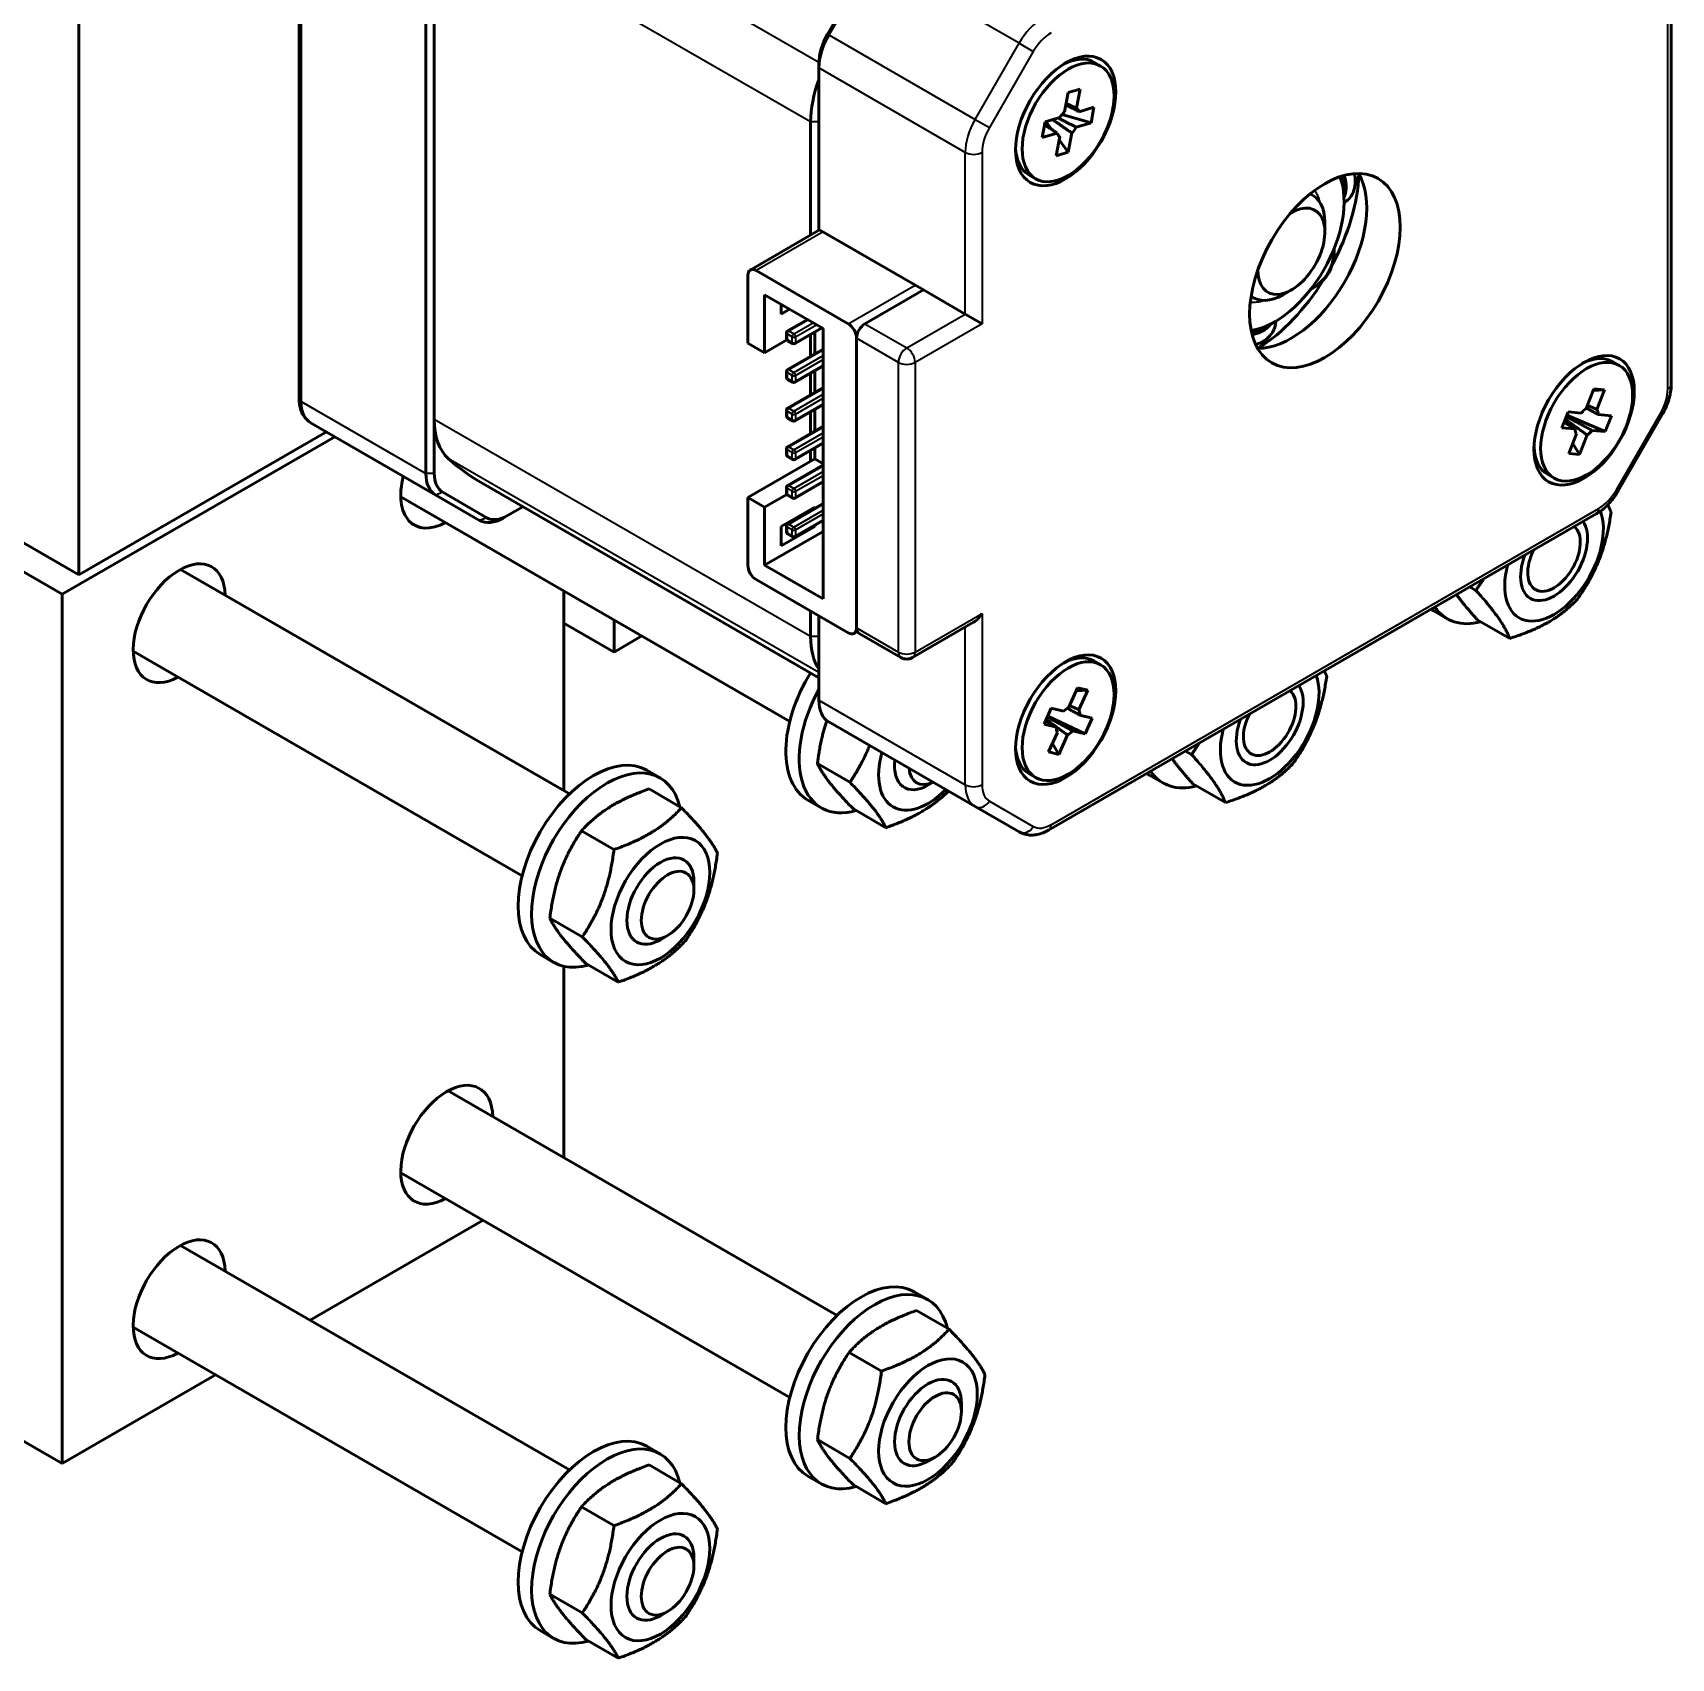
# Model space of a CAD drawing. Header units: millimetres. Extents: x -1492 to 2520, y -1551 to 1782.
# Drawn here: x 1642.5 to 1711.7, y 1293 to 1361.7 of the extents above; entities that cross this region are included whole.
import ezdxf

# ---------------------------------------------------------------- set-up
doc = ezdxf.new("R2010")
doc.units = ezdxf.units.MM
doc.header["$LTSCALE"] = 6
doc.layers.add('Visible (ISO)', color=7, linetype='Continuous', lineweight=50)
doc.layers.add('Visible Narrow (ISO)', color=7, linetype='Continuous', lineweight=35)

msp = doc.modelspace()

# ---------------------------------------------------------------- linework, layer by layer
at = {"layer": 'Visible (ISO)'}
for p, q in [((1653.716, 1346.223), (1653.716, 1372.957)), ((1711.721, 1346.835), (1711.721, 1373.57)), ((1644.399, 1371.429), (1644.399, 1338.769)), ((1659.072, 1369.793), (1659.072, 1343.059)), ((1659.425, 1345.342), (1659.425, 1367.102)), ((1677.91, 1364.842), (1676.051, 1361.623)), ((1676.103, 1361.593), (1677.961, 1364.813)), ((1687.317, 1360.441), (1687.599, 1360.277)), ((1675.689, 1360.404), (1675.689, 1360.2)), ((1675.689, 1353.364), (1675.689, 1360.2)), ((1686.068, 1358.345), (1686.219, 1359.154)), ((1686.219, 1359.154), (1686.727, 1359.306)), ((1686.727, 1359.306), (1686.577, 1358.497)), ((1686.691, 1358.346), (1687.317, 1358.533)), ((1687.317, 1358.533), (1687.194, 1357.875)), ((1675.335, 1357.916), (1675.335, 1353.125)), ((1685.132, 1357.258), (1685.255, 1357.917)), ((1685.255, 1357.917), (1685.88, 1358.104)), ((1685.528, 1357.596), (1685.286, 1357.926)), ((1687.194, 1357.875), (1685.967, 1358.232)), ((1687.194, 1357.875), (1686.569, 1357.688)), ((1685.757, 1357.445), (1685.132, 1357.258)), ((1685.721, 1356.486), (1685.872, 1357.295)), ((1686.23, 1356.638), (1685.847, 1357.16)), ((1686.381, 1357.447), (1686.23, 1356.638)), ((1686.23, 1356.638), (1685.721, 1356.486)), ((1684.567, 1355.677), (1684.849, 1355.514)), ((1696.458, 1354.874), (1696.561, 1354.815)), ((1697.079, 1353.262), (1697.079, 1353.67)), ((1675.719, 1353.347), (1672.787, 1351.654)), ((1680.108, 1350.813), (1675.689, 1353.364)), ((1675.689, 1353.329), (1675.689, 1353.364)), ((1672.683, 1351.425), (1672.683, 1348.567)), ((1676.926, 1349.384), (1673.037, 1351.629)), ((1677.633, 1349.384), (1680.108, 1350.813)), ((1681.876, 1349.792), (1680.108, 1350.813)), ((1695.664, 1350.813), (1695.311, 1350.609)), ((1673.39, 1348.159), (1673.39, 1350.609)), ((1673.39, 1350.609), (1675.865, 1349.18)), ((1674.098, 1350.2), (1674.098, 1349.792)), ((1693.958, 1350.544), (1694.061, 1350.485)), ((1674.098, 1349.792), (1674.451, 1349.996)), ((1674.366, 1349.083), (1675.2, 1349.564)), ((1681.876, 1349.792), (1682.583, 1349.384)), ((1674.329, 1348.701), (1673.39, 1348.159)), ((1674.316, 1348.751), (1674.316, 1348.996)), ((1674.578, 1348.542), (1674.366, 1348.664)), ((1674.678, 1348.542), (1675.824, 1349.204)), ((1675.335, 1348.921), (1675.335, 1348.009)), ((1675.512, 1348.111), (1675.512, 1349.023)), ((1675.865, 1349.18), (1675.865, 1337.749)), ((1677.28, 1348.771), (1677.28, 1336.524)), ((1677.28, 1336.524), (1677.28, 1348.771)), ((1673.39, 1348.159), (1672.683, 1348.567)), ((1674.366, 1347.45), (1675.865, 1348.315)), ((1674.316, 1347.118), (1674.316, 1347.363)), ((1674.678, 1346.909), (1675.865, 1347.594)), ((1675.335, 1347.288), (1675.335, 1346.376)), ((1675.512, 1346.478), (1675.512, 1347.39)), ((1709.237, 1347.785), (1709.52, 1347.622)), ((1674.578, 1346.909), (1674.366, 1347.031)), ((1674.366, 1345.817), (1675.865, 1346.682)), ((1708.127, 1345.798), (1708.448, 1346.627)), ((1708.902, 1346.587), (1708.423, 1346.562)), ((1708.448, 1346.627), (1708.902, 1346.587)), ((1708.902, 1346.587), (1708.58, 1345.758)), ((1643.692, 1337.948), (1629.55, 1346.113)), ((1674.678, 1345.276), (1675.865, 1345.961)), ((1659.425, 1343.059), (1659.425, 1345.342)), ((1674.316, 1345.485), (1674.316, 1345.73)), ((1674.578, 1345.276), (1674.366, 1345.398)), ((1675.335, 1345.655), (1675.335, 1344.743)), ((1675.512, 1344.845), (1675.512, 1345.757)), ((1707.095, 1344.985), (1707.357, 1345.659)), ((1708.933, 1344.821), (1707.304, 1345.522)), ((1707.357, 1345.659), (1707.914, 1345.609)), ((1708.637, 1345.545), (1709.194, 1345.495)), ((1709.194, 1345.495), (1708.933, 1344.821)), ((1709.484, 1342.32), (1711.343, 1345.54)), ((1655.222, 1344.605), (1643.692, 1337.948)), ((1644.399, 1338.769), (1654.864, 1344.811)), ((1659.486, 1342.143), (1654.218, 1345.185)), ((1674.366, 1344.184), (1675.865, 1345.049)), ((1707.653, 1344.935), (1707.095, 1344.985)), ((1707.388, 1343.893), (1707.71, 1344.723)), ((1708.163, 1344.682), (1707.841, 1343.853)), ((1708.933, 1344.821), (1708.375, 1344.871)), ((1674.316, 1343.852), (1674.316, 1344.097)), ((1674.678, 1343.643), (1675.865, 1344.329)), ((1675.335, 1344.022), (1675.335, 1343.566)), ((1675.512, 1343.668), (1675.512, 1344.124)), ((1707.841, 1343.853), (1707.388, 1343.893)), ((1707.841, 1343.853), (1707.554, 1344.32)), ((1672.683, 1342.035), (1675.512, 1343.668)), ((1674.578, 1343.643), (1674.366, 1343.765)), ((1674.366, 1342.551), (1675.865, 1343.416)), ((1675.865, 1343.464), (1675.512, 1343.668)), ((1675.689, 1334.418), (1661.474, 1342.625)), ((1674.316, 1342.219), (1674.316, 1342.464)), ((1674.678, 1342.01), (1675.865, 1342.696)), ((1706.487, 1343.022), (1706.77, 1342.858)), ((1638.742, 1342.035), (1644.399, 1338.769)), ((1658.012, 1342.068), (1674.455, 1332.574)), ((1659.486, 1342.143), (1661.344, 1341.07)), ((1661.646, 1341.185), (1659.788, 1342.258)), ((1672.683, 1342.035), (1672.683, 1339.178)), ((1673.39, 1341.627), (1672.683, 1342.035)), ((1673.39, 1341.627), (1674.329, 1342.169)), ((1674.578, 1342.01), (1674.366, 1342.132)), ((1674.366, 1340.918), (1675.865, 1341.783)), ((1662.521, 1341.271), (1662.344, 1341.169)), ((1663.17, 1341.646), (1662.521, 1341.271)), ((1673.39, 1339.178), (1673.39, 1341.627)), ((1675.512, 1341.627), (1674.098, 1340.811)), ((1674.678, 1340.377), (1675.865, 1341.063)), ((1674.846, 1341.195), (1674.805, 1341.219)), ((1675.512, 1341.579), (1675.512, 1341.627)), ((1685.399, 1327.978), (1708.551, 1341.346)), ((1675.865, 1340.606), (1673.39, 1339.178)), ((1674.098, 1339.994), (1675.512, 1340.811)), ((1674.098, 1340.811), (1674.098, 1339.994)), ((1674.316, 1340.586), (1674.316, 1340.831)), ((1674.578, 1340.377), (1674.366, 1340.499)), ((1675.512, 1340.811), (1675.47, 1340.834)), ((1675.512, 1340.811), (1675.512, 1340.858)), ((1707.876, 1340.146), (1707.876, 1340.274)), ((1648.698, 1339), (1665.142, 1329.506)), ((1675.865, 1337.749), (1673.39, 1339.178)), ((1673.037, 1338.565), (1676.926, 1336.32)), ((1643.692, 1301.206), (1643.692, 1337.948)), ((1664.905, 1329.643), (1664.905, 1338.088)), ((1703.206, 1338.26), (1703.463, 1338.112)), ((1706.766, 1338.222), (1706.655, 1338.158)), ((1675.335, 1337.238), (1675.335, 1336.156)), ((1675.689, 1333.465), (1675.689, 1337.034)), ((1701.688, 1337.24), (1702.253, 1336.913)), ((1664.905, 1336.728), (1667.027, 1335.503)), ((1667.027, 1335.503), (1667.027, 1336.863)), ((1677.311, 1336.373), (1677.176, 1336.295)), ((1679.151, 1335.274), (1677.383, 1336.295)), ((1682.229, 1336.763), (1679.651, 1335.274)), ((1703.52, 1336.871), (1704.891, 1336.079)), ((1646.698, 1335.536), (1663.142, 1326.042)), ((1668.204, 1336.183), (1667.027, 1335.503)), ((1687.317, 1335.129), (1687.599, 1334.966)), ((1686.252, 1333.168), (1686.625, 1333.989)), ((1687.051, 1333.886), (1686.568, 1333.864)), ((1686.625, 1333.989), (1687.051, 1333.886)), ((1687.051, 1333.886), (1686.679, 1333.065)), ((1685.208, 1332.46), (1685.511, 1333.127)), ((1686.938, 1332.042), (1685.362, 1332.799)), ((1685.511, 1333.127), (1686.035, 1333)), ((1686.716, 1332.836), (1687.241, 1332.709)), ((1695.856, 1333.205), (1695.856, 1333.334)), ((1682.29, 1328.977), (1676.103, 1332.549)), ((1685.733, 1332.333), (1685.208, 1332.46)), ((1685.397, 1331.283), (1685.77, 1332.103)), ((1686.938, 1332.042), (1686.414, 1332.168)), ((1687.241, 1332.709), (1686.938, 1332.042)), ((1685.824, 1331.18), (1685.557, 1331.635)), ((1686.196, 1332), (1685.824, 1331.18)), ((1676.998, 1329.997), (1675.626, 1330.788)), ((1685.824, 1331.18), (1685.397, 1331.283)), ((1691.185, 1331.319), (1691.442, 1331.171)), ((1694.745, 1331.281), (1694.634, 1331.217)), ((1668.407, 1330.508), (1668.973, 1330.181)), ((1680.516, 1330.002), (1680.299, 1329.876)), ((1684.567, 1330.366), (1684.849, 1330.203)), ((1689.667, 1330.3), (1690.232, 1329.973)), ((1669.877, 1328.923), (1668.505, 1329.715)), ((1691.499, 1329.93), (1692.871, 1329.139)), ((1675.221, 1329.246), (1675.787, 1328.919)), ((1678.517, 1328.079), (1677.145, 1328.87)), ((1684.149, 1327.904), (1682.29, 1328.977)), ((1667.021, 1327.153), (1665.649, 1327.945)), ((1670.4, 1325.444), (1670.4, 1325.795)), ((1665.684, 1323.465), (1664.313, 1324.256)), ((1669.289, 1323.52), (1668.985, 1323.344)), ((1663.907, 1322.714), (1664.473, 1322.387)), ((1667.203, 1321.547), (1665.832, 1322.338)), ((1664.905, 1314.129), (1664.905, 1322.219)), ((1660.012, 1316.955), (1676.455, 1307.461)), ((1658.012, 1313.491), (1674.455, 1303.997)), ((1661.491, 1311.482), (1654.177, 1307.259)), ((1648.698, 1310.423), (1665.142, 1300.929)), ((1629.55, 1309.371), (1643.692, 1301.206)), ((1679.721, 1308.462), (1680.287, 1308.136)), ((1681.19, 1306.878), (1679.819, 1307.67)), ((1646.698, 1306.959), (1663.142, 1297.465)), ((1678.335, 1305.107), (1676.963, 1305.899)), ((1650.177, 1304.95), (1643.692, 1301.206)), ((1681.714, 1303.398), (1681.713, 1303.749)), ((1668.407, 1301.93), (1668.973, 1301.604)), ((1676.998, 1301.419), (1675.626, 1302.211)), ((1669.877, 1300.346), (1668.505, 1301.138)), ((1680.603, 1301.474), (1680.299, 1301.299)), ((1675.221, 1300.668), (1675.787, 1300.342)), ((1678.517, 1299.501), (1677.145, 1300.293)), ((1667.021, 1298.575), (1665.649, 1299.367)), ((1670.4, 1296.866), (1670.4, 1297.217)), ((1665.684, 1294.887), (1664.313, 1295.679)), ((1669.289, 1294.942), (1668.985, 1294.767)), ((1663.907, 1294.136), (1664.473, 1293.81)), ((1667.203, 1292.969), (1665.832, 1293.761))]:
    msp.add_line(p, q, dxfattribs=at)
for centre, radius, start, end in [((1696.902, 1356.018), 1.65, 331.69605, 349.25208), ((1696.902, 1356.018), 1.815, 303.04102, 305.48335), ((1695.814, 1352.359), 1.65, 301.22275, 358.77725), ((1693.189, 1349.588), 1.815, 354.51665, 356.95898), ((1674.416, 1348.996), 0.1, 120, 180), ((1674.416, 1348.751), 0.1, 180, 240), ((1693.189, 1349.588), 1.65, 310.74792, 328.30395), ((1674.628, 1348.629), 0.1, 240, 300), ((1674.416, 1347.363), 0.1, 120, 180), ((1674.416, 1347.118), 0.1, 180, 240), ((1674.628, 1346.996), 0.1, 240, 300), ((1674.416, 1345.73), 0.1, 120, 180), ((1674.416, 1345.485), 0.1, 180, 240), ((1674.628, 1345.363), 0.1, 240, 300), ((1674.416, 1344.097), 0.1, 120, 180), ((1674.416, 1343.852), 0.1, 180, 240), ((1674.628, 1343.73), 0.1, 240, 300), ((1674.416, 1342.464), 0.1, 120, 180), ((1674.416, 1342.219), 0.1, 180, 240), ((1674.628, 1342.097), 0.1, 240, 300), ((1674.416, 1340.831), 0.1, 120, 180), ((1674.416, 1340.586), 0.1, 180, 240), ((1674.628, 1340.464), 0.1, 240, 300), ((1679.401, 1335.707), 0.5, 240, 300)]:
    msp.add_arc(centre, radius, start, end, dxfattribs=at)
for centre, major_axis, start_param, end_param in [((1676.926, 1361.118), (-0.875, -1.516), 4.712389, 5.497787), ((1677.103, 1361.016), (1, 1.732), 1.570796, 2.356194), ((1685.942, 1358.059), (1.375, 2.382), 0, 0.740918), ((1678.163, 1359.549), (-2, -3.464), 4.992427, 5.497787), ((1686.224, 1357.896), (0.348, 0.603), 5.821159, 6.271953), ((1686.224, 1357.896), (-0.348, -0.603), 4.250362, 4.701156), ((1686.224, 1357.896), (0.348, 0.603), 4.250362, 4.701156), ((1686.224, 1357.896), (-0.348, -0.603), 5.821159, 6.271953), ((1685.942, 1358.059), (-1.375, -2.382), 5.542267, 6.283185), ((1694.957, 1352.854), (-2.075, -3.594), 0.439168, 2.702424), ((1695.664, 1352.446), (-2.25, -3.897), 0.319687, 2.821905), ((1694.035, 1353.386), (-3.175, -5.499), 1.631087, 2.300898), ((1695.664, 1352.446), (-1, -1.732), 5.466028, 10.241936), ((1695.311, 1352.65), (1.25, 2.165), 5.497787, 6.36814), ((1673.037, 1351.221), (-0.25, 0.433), 5.497787, 7.068583), ((1694.035, 1353.386), (-3.175, -5.499), 0.840694, 1.510506), ((1695.311, 1352.65), (-1.25, -2.165), 6.19823, 7.068583), ((1676.926, 1348.976), (-0.25, 0.433), 3.926991, 5.497787), ((1677.633, 1348.976), (0.25, 0.433), 0.785398, 2.356194), ((1707.862, 1345.403), (1.375, 2.382), 0, 0.740918), ((1662.254, 1346.975), (-2, -3.464), 5.497787, 6.162592), ((1708.145, 1345.24), (-0.348, -0.603), 3.963459, 4.414253), ((1708.145, 1345.24), (0.348, 0.603), 5.534255, 5.985049), ((1708.145, 1345.24), (-0.348, -0.603), 5.534255, 5.985049), ((1708.145, 1345.24), (0.348, 0.603), 3.963459, 4.414253), ((1707.862, 1345.403), (-1.375, -2.382), 5.542267, 6.283185), ((1674.274, 1364.795), (-12.8, -22.17), 6.162592, 6.283185), ((1659.955, 1343.255), (-1.375, -2.382), 5.163069, 7.039642), ((1660.486, 1343.875), (-1, -1.732), 5.497787, 6.283185), ((1660.663, 1343.773), (-0.875, -1.516), 5.497787, 6.283185), ((1662.344, 1342.802), (-1, -1.732), 0, 0.785398), ((1662.521, 1342.7), (-0.875, -1.516), 0, 0.785398), ((1706.766, 1339.504), (-1.475, -2.555), 5.154511, 8.988184), ((1706.766, 1339.504), (-1, -1.732), 4.978254, 9.158913), ((1706.766, 1339.504), (0.785, 1.36), 1.67183, 6.182151), ((1648.642, 1336.723), (-1.375, -2.382), 2.385136, 7.039642), ((1673.037, 1338.973), (0.25, -0.433), 3.926991, 5.497787), ((1682.229, 1337.34), (-0.354, -0.612), 0.785398, 1.570796), ((1703.938, 1341.137), (-2.25, -3.897), 6.229636, 6.283185), ((1704.503, 1340.811), (-2.25, -3.897), 6.010414, 6.803831), ((1676.926, 1336.728), (0.25, -0.433), 5.497787, 7.068583), ((1677.633, 1336.728), (-0.25, -0.433), 5.497787, 6.283185), ((1678.163, 1337.789), (-2, -3.464), 5.497787, 6.003148), ((1685.942, 1332.748), (1.375, 2.382), 0, 0.740918), ((1677.471, 1333.143), (-2.25, -3.897), 4.664896, 6.283185), ((1694.745, 1332.564), (-1.475, -2.555), 5.154511, 8.982656), ((1678.037, 1332.816), (-2.25, -3.897), 4.756923, 6.821951), ((1677.103, 1334.281), (-1, -1.732), 5.497787, 6.283185), ((1694.745, 1332.564), (-1, -1.732), 4.978254, 9.158913), ((1694.745, 1332.564), (0.785, 1.36), 1.67183, 6.182151), ((1686.224, 1332.584), (-0.348, -0.603), 3.870111, 4.320905), ((1686.224, 1332.584), (0.348, 0.603), 5.440907, 5.891701), ((1686.224, 1332.584), (-0.348, -0.603), 5.440907, 5.891701), ((1686.224, 1332.584), (0.348, 0.603), 3.870111, 4.320905), ((1685.942, 1332.748), (-1.375, -2.382), 5.542267, 6.283185), ((1666.157, 1326.611), (-2.25, -3.897), 3.141593, 6.283185), ((1666.723, 1326.284), (-2.25, -3.897), 2.602827, 6.821951), ((1680.299, 1331.51), (-1.475, -2.555), 5.130513, 7.435857), ((1680.299, 1331.51), (-1, -1.732), 5.35454, 7.068351), ((1680.603, 1331.334), (-0.785, -1.36), 5.579821, 6.98655), ((1691.917, 1334.197), (-2.25, -3.897), 6.229636, 6.283185), ((1692.482, 1333.87), (-2.25, -3.897), 6.010414, 6.803831), ((1668.986, 1324.978), (1, 1.732), 5.49802, 10.209943), ((1659.955, 1314.678), (-1.375, -2.382), 2.385136, 7.039642), ((1648.642, 1308.146), (-1.375, -2.382), 2.385136, 7.039642), ((1677.471, 1304.565), (-2.25, -3.897), 3.141593, 6.283185), ((1678.037, 1304.239), (-2.25, -3.897), 2.602827, 6.821951), ((1680.299, 1302.932), (1, 1.732), 5.49802, 10.209943), ((1666.157, 1298.033), (-2.25, -3.897), 3.141593, 6.283185), ((1666.723, 1297.707), (-2.25, -3.897), 2.602827, 6.821951), ((1668.986, 1296.4), (1, 1.732), 5.49802, 10.209943)]:
    msp.add_ellipse(centre, major_axis=major_axis, ratio=0.57735, start_param=start_param, end_param=end_param, dxfattribs=at)
for centre, major_axis in [((1686.118, 1357.957), (1.5, 2.598)), ((1686.224, 1357.896), (-1.375, -2.382)), ((1697.079, 1351.629), (2.25, 3.897)), ((1708.039, 1345.301), (1.5, 2.598)), ((1708.145, 1345.24), (1.375, 2.382)), ((1686.118, 1332.646), (1.5, 2.598)), ((1686.224, 1332.584), (1.375, 2.382)), ((1668.986, 1324.978), (-1.475, -2.555)), ((1669.289, 1324.802), (-0.785, -1.36)), ((1680.299, 1302.932), (-1.475, -2.555)), ((1680.603, 1302.757), (-0.785, -1.36)), ((1668.986, 1296.4), (-1.475, -2.555)), ((1669.289, 1296.225), (-0.785, -1.36))]:
    msp.add_ellipse(centre, major_axis=major_axis, ratio=0.57735, dxfattribs=at)
for points, weights in [([(1686.691, 1358.346), (1686.391, 1358.5), (1686.122, 1358.637)], [1.01316227727, 1.01744347549, 1.01952952822]), ([(1686.134, 1358.701), (1686.346, 1358.604), (1686.577, 1358.497)], [1.01868521886, 1.01665373826, 1.01316227723]), ([(1685.757, 1357.445), (1685.478, 1357.628), (1685.231, 1357.79)], [1.01316227727, 1.01785168441, 1.01990737813]), ([(1686.381, 1357.447), (1685.939, 1357.754), (1685.572, 1358.011)], [1.01316227727, 1.02012462358, 1.02128141308]), ([(1685.801, 1358.08), (1686.156, 1357.899), (1686.569, 1357.688)], [1.02079238655, 1.01906083764, 1.01316227723]), ([(1685.848, 1357.312), (1685.86, 1357.303), (1685.872, 1357.295)], [1.01354306638, 1.01335489352, 1.01316227723]), ([(1708.181, 1345.938), (1708.373, 1345.851), (1708.58, 1345.758)], [1.01816867192, 1.01622846329, 1.01316227808]), ([(1707.653, 1344.935), (1707.407, 1345.086), (1707.187, 1345.222)], [1.01316227807, 1.01723373085, 1.01931985963]), ([(1708.163, 1344.682), (1707.648, 1345.049), (1707.236, 1345.347)], [1.01316227808, 1.02147454519, 1.02151174434]), ([(1707.282, 1345.465), (1707.766, 1345.202), (1708.375, 1344.871)], [1.02148759783, 1.02196247851, 1.01316227807]), ([(1708.637, 1345.545), (1708.374, 1345.688), (1708.135, 1345.818)], [1.01316227807, 1.01694767078, 1.01901691655]), ([(1709.036, 1341.727), (1709.117, 1341.568), (1709.178, 1341.411)], [1.04553360144, 1.02774152183, 1]), ([(1709.178, 1341.411), (1708.876, 1339.332), (1707.749, 1337.729)], [1, 1.15470053838, 1]), ([(1703.463, 1338.112), (1703.634, 1338.355), (1703.779, 1338.59)], [1, 1.02074429477, 1.03592525059]), ([(1702.642, 1337.934), (1702.964, 1337.49), (1703.52, 1336.871)], [1.07679669857, 1.07080665886, 1]), ([(1704.891, 1336.079), (1704.59, 1336.857), (1703.463, 1338.112)], [1, 1.15470053838, 1]), ([(1707.749, 1337.729), (1706.733, 1336.666), (1704.891, 1336.079)], [1, 1.15470053838, 1]), ([(1697.157, 1334.471), (1696.855, 1332.392), (1695.728, 1330.788)], [1, 1.15470053838, 1]), ([(1697.054, 1334.708), (1697.111, 1334.589), (1697.157, 1334.471)], [1.03592525059, 1.02074429477, 1]), ([(1685.345, 1332.762), (1685.82, 1332.499), (1686.414, 1332.168)], [1.02150369832, 1.02177384625, 1.01316227986]), ([(1686.716, 1332.836), (1686.438, 1332.991), (1686.187, 1333.13)], [1.01316227984, 1.01717677051, 1.01926110079]), ([(1686.286, 1333.242), (1686.475, 1333.157), (1686.679, 1333.065)], [1.01808640589, 1.01616385447, 1.01316227986]), ([(1676.02, 1332.606), (1675.752, 1331.811), (1675.626, 1330.788)], [1.07673139137, 1.07043142783, 1]), ([(1685.733, 1332.333), (1685.492, 1332.478), (1685.275, 1332.608)], [1.01316227984, 1.01714110055, 1.0192239086]), ([(1686.196, 1332), (1685.696, 1332.359), (1685.295, 1332.651)], [1.01316227985, 1.02128630007, 1.02150581879]), ([(1676.998, 1329.997), (1677.526, 1330.782), (1677.827, 1331.554)], [1, 1.07010593482, 1.07667179216]), ([(1691.442, 1331.171), (1691.613, 1331.414), (1691.758, 1331.65)], [1, 1.02074429477, 1.03592525059]), ([(1675.626, 1330.788), (1675.973, 1330.068), (1677.145, 1328.87)], [1, 1.15470053838, 1]), ([(1690.621, 1330.994), (1690.943, 1330.55), (1691.499, 1329.93)], [1.07679669857, 1.07080665886, 1]), ([(1692.871, 1329.139), (1692.569, 1329.917), (1691.442, 1331.171)], [1, 1.15470053838, 1]), ([(1695.728, 1330.788), (1694.712, 1329.725), (1692.871, 1329.139)], [1, 1.15470053838, 1]), ([(1678.517, 1328.079), (1678.17, 1328.799), (1676.998, 1329.997)], [1, 1.15470053838, 1]), ([(1668.505, 1329.715), (1666.665, 1329.068), (1665.649, 1327.945)], [1, 1.15470053838, 1]), ([(1681.163, 1329.628), (1680.212, 1328.675), (1678.517, 1328.079)], [1.02533258276, 1.14078198088, 1]), ([(1667.021, 1327.153), (1668.861, 1327.8), (1669.877, 1328.923)], [1, 1.15470053838, 1]), ([(1669.877, 1328.923), (1671.049, 1327.726), (1671.396, 1327.005)], [1, 1.15470053838, 1]), ([(1665.649, 1327.945), (1664.568, 1326.339), (1664.313, 1324.256)], [1, 1.15470053838, 1]), ([(1665.684, 1323.465), (1666.765, 1325.071), (1667.021, 1327.153)], [1, 1.15470053838, 1]), ([(1671.396, 1327.005), (1671.14, 1324.923), (1670.059, 1323.317)], [1, 1.15470053838, 1]), ([(1664.313, 1324.256), (1664.66, 1323.536), (1665.832, 1322.338)], [1, 1.15470053838, 1]), ([(1667.203, 1321.547), (1666.856, 1322.267), (1665.684, 1323.465)], [1, 1.15470053838, 1]), ([(1670.059, 1323.317), (1669.044, 1322.194), (1667.203, 1321.547)], [1, 1.15470053838, 1]), ([(1679.819, 1307.67), (1677.978, 1307.023), (1676.963, 1305.899)], [1, 1.15470053838, 1]), ([(1678.335, 1305.107), (1680.175, 1305.755), (1681.19, 1306.878)], [1, 1.15470053838, 1]), ([(1681.19, 1306.878), (1682.362, 1305.681), (1682.709, 1304.96)], [1, 1.15470053838, 1]), ([(1676.963, 1305.899), (1675.882, 1304.293), (1675.626, 1302.211)], [1, 1.15470053838, 1]), ([(1676.998, 1301.419), (1678.079, 1303.025), (1678.335, 1305.107)], [1, 1.15470053838, 1]), ([(1682.709, 1304.96), (1682.454, 1302.878), (1681.373, 1301.272)], [1, 1.15470053838, 1]), ([(1675.626, 1302.211), (1675.973, 1301.49), (1677.145, 1300.293)], [1, 1.15470053838, 1]), ([(1668.505, 1301.138), (1666.665, 1300.491), (1665.649, 1299.367)], [1, 1.15470053838, 1]), ([(1678.517, 1299.501), (1678.17, 1300.222), (1676.998, 1301.419)], [1, 1.15470053838, 1]), ([(1681.373, 1301.272), (1680.357, 1300.148), (1678.517, 1299.501)], [1, 1.15470053838, 1]), ([(1667.021, 1298.575), (1668.861, 1299.223), (1669.877, 1300.346)], [1, 1.15470053838, 1]), ([(1669.877, 1300.346), (1671.049, 1299.149), (1671.396, 1298.428)], [1, 1.15470053838, 1]), ([(1665.649, 1299.367), (1664.568, 1297.761), (1664.313, 1295.679)], [1, 1.15470053838, 1]), ([(1665.684, 1294.887), (1666.765, 1296.493), (1667.021, 1298.575)], [1, 1.15470053838, 1]), ([(1671.396, 1298.428), (1671.14, 1296.346), (1670.059, 1294.74)], [1, 1.15470053838, 1]), ([(1664.313, 1295.679), (1664.66, 1294.958), (1665.832, 1293.761)], [1, 1.15470053838, 1]), ([(1667.203, 1292.969), (1666.856, 1293.69), (1665.684, 1294.887)], [1, 1.15470053838, 1]), ([(1670.059, 1294.74), (1669.044, 1293.616), (1667.203, 1292.969)], [1, 1.15470053838, 1])]:
    msp.add_rational_spline(points, weights, degree=2, dxfattribs=at)
for points, knots in [([(1697.797, 1355.623), (1697.801, 1355.612), (1697.804, 1355.601), (1697.841, 1355.468), (1697.858, 1355.348), (1697.858, 1355.241)], [1.1795854, 1.1795854, 1.1795854, 1.1795854, 1.18320871, 1.18320871, 1.22235396, 1.22235396, 1.22235396, 1.22235396]), ([(1697.887, 1354.743), (1697.898, 1354.769), (1697.909, 1354.795), (1697.957, 1354.933), (1697.976, 1355.056), (1697.976, 1355.291), (1697.957, 1355.423), (1697.91, 1355.588), (1697.9, 1355.619), (1697.888, 1355.65)], [-0.3235898, -0.3235898, -0.3235898, -0.3235898, -0.3129161, -0.3129161, -0.2697332, -0.2697332, -0.2265502, -0.2265502, -0.216434, -0.216434, -0.216434, -0.216434]), ([(1697.955, 1354.541), (1698.024, 1354.591), (1698.088, 1354.65), (1698.207, 1354.798), (1698.267, 1354.905), (1698.346, 1355.142), (1698.365, 1355.273), (1698.365, 1355.5), (1698.352, 1355.614), (1698.326, 1355.729)], [-0.3967311, -0.3967311, -0.3967311, -0.3967311, -0.363608, -0.363608, -0.3176837, -0.3176837, -0.2717594, -0.2717594, -0.234043, -0.234043, -0.234043, -0.234043]), ([(1696.473, 1350.829), (1696.499, 1350.842), (1696.524, 1350.856), (1696.678, 1350.946), (1696.811, 1351.047), (1697.044, 1351.281), (1697.144, 1351.415), (1697.297, 1351.68), (1697.363, 1351.834), (1697.449, 1352.152), (1697.47, 1352.317), (1697.471, 1352.496), (1697.471, 1352.525), (1697.469, 1352.554)], [-0.3720661, -0.3720661, -0.3720661, -0.3720661, -0.363608, -0.363608, -0.3176837, -0.3176837, -0.2717594, -0.2717594, -0.2258351, -0.2258351, -0.1799107, -0.1799107, -0.1714526, -0.1714526, -0.1714526, -0.1714526]), ([(1694.001, 1348.917), (1694.034, 1348.923), (1694.066, 1348.93), (1694.232, 1348.971), (1694.356, 1349.021), (1694.56, 1349.139), (1694.656, 1349.216), (1694.752, 1349.327), (1694.77, 1349.349), (1694.786, 1349.373)], [-0.3230323, -0.3230323, -0.3230323, -0.3230323, -0.3129161, -0.3129161, -0.2697332, -0.2697332, -0.2265502, -0.2265502, -0.2158766, -0.2158766, -0.2158766, -0.2158766]), ([(1694.151, 1348.499), (1694.265, 1348.534), (1694.369, 1348.58), (1694.566, 1348.693), (1694.67, 1348.775), (1694.836, 1348.962), (1694.899, 1349.068), (1694.967, 1349.245), (1694.986, 1349.33), (1694.995, 1349.415)], [-0.3094757, -0.3094757, -0.3094757, -0.3094757, -0.2717594, -0.2717594, -0.2258351, -0.2258351, -0.1799107, -0.1799107, -0.1467876, -0.1467876, -0.1467876, -0.1467876]), ([(1694.34, 1349.148), (1694.248, 1349.095), (1694.135, 1349.049), (1694.002, 1349.015), (1693.99, 1349.012), (1693.979, 1349.01)], [0.24447079, 0.24447079, 0.24447079, 0.24447079, 0.28361604, 0.28361604, 0.28723935, 0.28723935, 0.28723935, 0.28723935]), ([(1711.343, 1345.54), (1711.39, 1345.621), (1711.433, 1345.704), (1711.511, 1345.873), (1711.546, 1345.959), (1711.607, 1346.133), (1711.633, 1346.221), (1711.676, 1346.397), (1711.692, 1346.485), (1711.715, 1346.661), (1711.721, 1346.748), (1711.721, 1346.835)], [3.9269909, 3.9269909, 3.9269909, 3.9269909, 4.0840705, 4.0840705, 4.2411501, 4.2411501, 4.3982297, 4.3982297, 4.5553094, 4.5553094, 4.712389, 4.712389, 4.712389, 4.712389]), ([(1654.218, 1345.185), (1654.15, 1345.224), (1654.087, 1345.273), (1653.977, 1345.384), (1653.929, 1345.447), (1653.848, 1345.583), (1653.816, 1345.656), (1653.765, 1345.808), (1653.746, 1345.888), (1653.722, 1346.052), (1653.716, 1346.136), (1653.716, 1346.223)], [3.9269908, 3.9269908, 3.9269908, 3.9269908, 4.0840705, 4.0840705, 4.2411501, 4.2411501, 4.3982297, 4.3982297, 4.5553094, 4.5553094, 4.712389, 4.712389, 4.712389, 4.712389]), ([(1708.551, 1341.346), (1708.627, 1341.389), (1708.7, 1341.438), (1708.84, 1341.545), (1708.909, 1341.603), (1709.04, 1341.728), (1709.102, 1341.795), (1709.222, 1341.935), (1709.28, 1342.008), (1709.387, 1342.16), (1709.438, 1342.239), (1709.484, 1342.32)], [3.1415927, 3.1415927, 3.1415927, 3.1415927, 3.2986723, 3.2986723, 3.4557519, 3.4557519, 3.6128315, 3.6128315, 3.7699112, 3.7699112, 3.9269908, 3.9269908, 3.9269908, 3.9269908]), ([(1684.149, 1327.904), (1684.227, 1327.859), (1684.312, 1327.824), (1684.485, 1327.779), (1684.574, 1327.768), (1684.749, 1327.766), (1684.836, 1327.775), (1685.004, 1327.809), (1685.086, 1327.834), (1685.246, 1327.897), (1685.323, 1327.935), (1685.399, 1327.978)], [2.3561945, 2.3561945, 2.3561945, 2.3561945, 2.5132742, 2.5132742, 2.6703538, 2.6703538, 2.8274334, 2.8274334, 2.984513, 2.984513, 3.1415927, 3.1415927, 3.1415927, 3.1415927])]:
    msp.add_open_spline(points, degree=3, knots=knots, dxfattribs=at)
for points in [[(1697.858, 1355.241), (1697.858, 1355.195), (1697.855, 1355.148), (1697.848, 1355.102)], [(1694.456, 1349.226), (1694.419, 1349.197), (1694.38, 1349.171), (1694.34, 1349.148)]]:
    msp.add_open_spline(points, degree=3, dxfattribs=at)
at = {"layer": 'Visible Narrow (ISO)'}
for p, q in [((1711.574, 1346.631), (1711.574, 1373.366)), ((1653.804, 1372.835), (1653.804, 1346.1)), ((1675.689, 1360.422), (1660.027, 1369.464)), ((1675.335, 1357.916), (1659.425, 1367.102)), ((1684.149, 1361.24), (1677.961, 1364.813)), ((1676.051, 1361.623), (1676.103, 1361.593)), ((1676.103, 1361.593), (1682.29, 1358.021)), ((1682.29, 1358.021), (1684.149, 1361.24)), ((1684.149, 1361.24), (1684.752, 1360.892)), ((1684.752, 1360.892), (1682.894, 1357.673)), ((1681.876, 1356.627), (1675.689, 1360.2)), ((1675.689, 1357.916), (1675.335, 1357.916)), ((1682.29, 1358.021), (1682.894, 1357.673)), ((1681.876, 1349.792), (1681.876, 1356.627)), ((1682.583, 1356.627), (1682.583, 1349.384)), ((1675.865, 1353.262), (1673.037, 1351.629)), ((1676.926, 1349.384), (1679.754, 1351.017)), ((1674.416, 1349.078), (1675.229, 1349.547)), ((1674.628, 1348.955), (1675.441, 1349.425)), ((1677.633, 1349.384), (1679.401, 1348.363)), ((1679.401, 1348.363), (1681.876, 1349.792)), ((1682.583, 1349.384), (1679.754, 1347.751)), ((1674.557, 1348.833), (1674.345, 1348.955)), ((1674.345, 1348.955), (1674.345, 1348.71)), ((1674.345, 1348.71), (1674.557, 1348.588)), ((1674.416, 1349.078), (1674.628, 1348.955)), ((1674.557, 1348.588), (1674.557, 1348.833)), ((1674.699, 1348.833), (1675.583, 1349.343)), ((1674.699, 1348.588), (1675.795, 1349.22)), ((1674.699, 1348.833), (1674.699, 1348.588)), ((1679.047, 1347.751), (1677.28, 1348.771)), ((1674.416, 1347.445), (1675.865, 1348.282)), ((1674.628, 1347.322), (1675.865, 1348.037)), ((1674.557, 1347.2), (1674.345, 1347.322)), ((1674.345, 1347.322), (1674.345, 1347.077)), ((1674.416, 1347.445), (1674.628, 1347.322)), ((1674.699, 1347.2), (1675.865, 1347.873)), ((1674.699, 1346.955), (1675.865, 1347.628)), ((1679.047, 1335.503), (1679.047, 1347.751)), ((1679.754, 1347.751), (1679.754, 1335.503)), ((1674.345, 1347.077), (1674.557, 1346.955)), ((1674.416, 1345.812), (1675.865, 1346.649)), ((1674.557, 1346.955), (1674.557, 1347.2)), ((1674.699, 1347.2), (1674.699, 1346.955)), ((1653.804, 1346.1), (1659.072, 1343.059)), ((1674.628, 1345.689), (1675.865, 1346.404)), ((1674.699, 1345.567), (1675.865, 1346.24)), ((1674.699, 1345.322), (1675.865, 1345.995)), ((1675.335, 1336.156), (1659.425, 1345.342)), ((1674.557, 1345.567), (1674.345, 1345.689)), ((1674.345, 1345.689), (1674.345, 1345.444)), ((1674.345, 1345.444), (1674.557, 1345.322)), ((1674.416, 1345.812), (1674.628, 1345.689)), ((1674.557, 1345.322), (1674.557, 1345.567)), ((1674.699, 1345.567), (1674.699, 1345.322)), ((1709.405, 1342.366), (1711.264, 1345.586)), ((1711.264, 1345.586), (1711.343, 1345.54)), ((1674.416, 1344.179), (1675.865, 1345.016)), ((1674.628, 1344.056), (1675.865, 1344.771)), ((1674.699, 1343.934), (1675.865, 1344.607)), ((1674.557, 1343.934), (1674.345, 1344.056)), ((1674.345, 1344.056), (1674.345, 1343.811)), ((1674.345, 1343.811), (1674.557, 1343.689)), ((1674.416, 1344.179), (1674.628, 1344.056)), ((1674.557, 1343.689), (1674.557, 1343.934)), ((1674.699, 1343.689), (1675.865, 1344.362)), ((1674.699, 1343.934), (1674.699, 1343.689)), ((1675.689, 1334.633), (1660.027, 1343.675)), ((1674.416, 1342.546), (1675.865, 1343.383)), ((1674.628, 1342.423), (1675.865, 1343.138)), ((1659.425, 1343.059), (1659.072, 1343.059)), ((1674.557, 1342.301), (1674.345, 1342.423)), ((1674.345, 1342.423), (1674.345, 1342.178)), ((1674.416, 1342.546), (1674.628, 1342.423)), ((1674.699, 1342.301), (1675.865, 1342.974)), ((1674.699, 1342.056), (1675.865, 1342.729)), ((1659.788, 1342.258), (1659.486, 1342.143)), ((1674.345, 1342.178), (1674.557, 1342.056)), ((1674.416, 1340.913), (1675.865, 1341.75)), ((1674.557, 1342.056), (1674.557, 1342.301)), ((1674.699, 1342.301), (1674.699, 1342.056)), ((1709.405, 1342.366), (1709.484, 1342.32)), ((1661.646, 1341.185), (1661.344, 1341.07)), ((1674.628, 1340.79), (1675.865, 1341.505)), ((1674.699, 1340.668), (1675.865, 1341.341)), ((1674.699, 1340.423), (1675.865, 1341.096)), ((1685.502, 1328.207), (1708.655, 1341.575)), ((1674.557, 1340.668), (1674.345, 1340.79)), ((1674.345, 1340.79), (1674.345, 1340.545)), ((1674.345, 1340.545), (1674.557, 1340.423)), ((1674.416, 1340.913), (1674.628, 1340.79)), ((1674.557, 1340.423), (1674.557, 1340.668)), ((1674.699, 1340.668), (1674.699, 1340.423)), ((1679.754, 1335.503), (1682.583, 1337.136)), ((1682.583, 1337.136), (1682.583, 1329.893)), ((1677.28, 1336.524), (1679.047, 1335.503)), ((1681.876, 1329.893), (1681.876, 1336.559)), ((1675.689, 1336.156), (1675.335, 1336.156)), ((1675.689, 1333.465), (1681.876, 1329.893)), ((1682.894, 1329.206), (1684.752, 1328.133))]:
    msp.add_line(p, q, dxfattribs=at)
for centre, major_axis, ratio, start_param, end_param in [((1685.149, 1360.663), (1, 1.732), 0.57735, 0.785398, 1.570796), ((1685.502, 1360.459), (-0.75, -1.299), 0.57735, 3.926991, 4.712389), ((1683.29, 1357.444), (1, 1.732), 0.57735, 1.570796, 2.356194), ((1683.644, 1357.24), (-0.75, -1.299), 0.57735, 4.712389, 5.497787), ((1682.229, 1356.832), (-0.5, 0), 0.57735, 0.785398, 2.356194), ((1694.957, 1352.854), (1.4, 2.425), 0.57735, 5.727171, 6.045677), ((1694.957, 1352.854), (-1.4, -2.425), 0.57735, 0.237508, 0.556014), ((1674.416, 1348.996), (-0.1, 0), 0.57735, 0, 0.785398), ((1674.416, 1348.751), (-0.1, 0), 0.57735, 0, 0.785398), ((1674.416, 1348.996), (-0.05, -0.0866), 0.57735, 3.926991, 5.497787), ((1674.416, 1348.751), (-0.05, -0.0866), 0.57735, 5.497787, 6.283185), ((1674.416, 1348.996), (-0.05, 0.0866), 0.57735, 5.497787, 6.283185), ((1674.628, 1348.873), (0.05, 0.0866), 0.57735, 0.785398, 2.356194), ((1674.628, 1348.873), (0.1, 0), 0.57735, 3.926991, 5.497787), ((1674.628, 1348.873), (0.05, -0.0866), 0.57735, 0.785398, 2.356194), ((1674.628, 1348.629), (-0.05, -0.0866), 0.57735, 5.497787, 6.283185), ((1674.628, 1348.629), (0.1, 0), 0.57735, 3.926991, 5.497787), ((1674.628, 1348.629), (0.05, -0.0866), 0.57735, 0, 0.785398), ((1679.401, 1347.955), (0.25, 0.433), 0.57735, 0.785398, 2.356194), ((1679.401, 1347.955), (-0.25, 0.433), 0.57735, 3.926991, 5.497787), ((1674.416, 1347.363), (-0.1, 0), 0.57735, 0, 0.785398), ((1674.416, 1347.363), (-0.05, -0.0866), 0.57735, 3.926991, 5.497787), ((1674.416, 1347.363), (-0.05, 0.0866), 0.57735, 5.497787, 6.283185), ((1674.628, 1347.24), (0.05, 0.0866), 0.57735, 0.785398, 2.356194), ((1674.628, 1347.24), (0.05, -0.0866), 0.57735, 0.785398, 2.356194), ((1679.401, 1347.955), (0.5, 0), 0.57735, 3.926991, 5.497787), ((1674.416, 1347.118), (-0.1, 0), 0.57735, 0, 0.785398), ((1674.416, 1347.118), (-0.05, -0.0866), 0.57735, 5.497787, 6.283185), ((1674.628, 1347.24), (0.1, 0), 0.57735, 3.926991, 5.497787), ((1674.628, 1346.996), (-0.05, -0.0866), 0.57735, 5.497787, 6.283185), ((1674.628, 1346.996), (0.1, 0), 0.57735, 3.926991, 5.497787), ((1674.628, 1346.996), (0.05, -0.0866), 0.57735, 0, 0.785398), ((1710.514, 1346.019), (0.75, 1.299), 0.57735, 4.712389, 5.497787), ((1711.221, 1346.835), (0.5, 0), 0.57735, 5.497787, 6.283185), ((1654.016, 1346.223), (-0.3, 0), 0.57735, 0, 0.785398), ((1655.218, 1346.917), (-1, -1.732), 0.57735, 5.497787, 6.283185), ((1674.416, 1345.73), (-0.1, 0), 0.57735, 0, 0.785398), ((1674.416, 1345.485), (-0.1, 0), 0.57735, 0, 0.785398), ((1674.416, 1345.73), (-0.05, -0.0866), 0.57735, 3.926991, 5.497787), ((1674.416, 1345.485), (-0.05, -0.0866), 0.57735, 5.497787, 6.283185), ((1674.416, 1345.73), (-0.05, 0.0866), 0.57735, 5.497787, 6.283185), ((1674.628, 1345.607), (0.05, 0.0866), 0.57735, 0.785398, 2.356194), ((1674.628, 1345.607), (0.1, 0), 0.57735, 3.926991, 5.497787), ((1674.628, 1345.363), (-0.05, -0.0866), 0.57735, 5.497787, 6.283185), ((1674.628, 1345.363), (0.1, 0), 0.57735, 3.926991, 5.497787), ((1674.628, 1345.607), (0.05, -0.0866), 0.57735, 0.785398, 2.356194), ((1674.628, 1345.363), (0.05, -0.0866), 0.57735, 0, 0.785398), ((1674.416, 1344.097), (-0.1, 0), 0.57735, 0, 0.785398), ((1674.416, 1343.852), (-0.1, 0), 0.57735, 0, 0.785398), ((1674.416, 1344.097), (-0.05, -0.0866), 0.57735, 3.926991, 5.497787), ((1674.416, 1343.852), (-0.05, -0.0866), 0.57735, 5.497787, 6.283185), ((1674.416, 1344.097), (-0.05, 0.0866), 0.57735, 5.497787, 6.283185), ((1674.628, 1343.974), (0.05, 0.0866), 0.57735, 0.785398, 2.356194), ((1674.628, 1343.974), (0.1, 0), 0.57735, 3.926991, 5.497787), ((1674.628, 1343.974), (0.05, -0.0866), 0.57735, 0.785398, 2.356194), ((1674.628, 1343.73), (-0.05, -0.0866), 0.57735, 5.497787, 6.283185), ((1674.628, 1343.73), (0.1, 0), 0.57735, 3.926991, 5.497787), ((1674.628, 1343.73), (0.05, -0.0866), 0.57735, 0, 0.785398), ((1674.416, 1342.464), (-0.1, 0), 0.57735, 0, 0.785398), ((1674.416, 1342.464), (-0.05, -0.0866), 0.57735, 3.926991, 5.497787), ((1674.416, 1342.464), (-0.05, 0.0866), 0.57735, 5.497787, 6.283185), ((1674.628, 1342.341), (0.05, 0.0866), 0.57735, 0.785398, 2.356194), ((1674.628, 1342.341), (0.05, -0.0866), 0.57735, 0.785398, 2.356194), ((1674.416, 1342.219), (-0.1, 0), 0.57735, 0, 0.785398), ((1674.416, 1342.219), (-0.05, -0.0866), 0.57735, 5.497787, 6.283185), ((1674.628, 1342.341), (0.1, 0), 0.57735, 3.926991, 5.497787), ((1674.628, 1342.097), (-0.05, -0.0866), 0.57735, 5.497787, 6.283185), ((1674.628, 1342.097), (0.1, 0), 0.57735, 3.926991, 5.497787), ((1674.628, 1342.097), (0.05, -0.0866), 0.57735, 0, 0.785398), ((1708.655, 1342.799), (0.75, 1.299), 0.57735, 3.926991, 4.712389), ((1708.301, 1341.779), (0.25, -0.433), 0.57735, 0, 0.785398), ((1674.416, 1340.831), (-0.1, 0), 0.57735, 0, 0.785398), ((1674.416, 1340.586), (-0.1, 0), 0.57735, 0, 0.785398), ((1674.416, 1340.831), (-0.05, -0.0866), 0.57735, 3.926991, 5.497787), ((1674.416, 1340.586), (-0.05, -0.0866), 0.57735, 5.497787, 6.283185), ((1674.416, 1340.831), (-0.05, 0.0866), 0.57735, 5.497787, 6.283185), ((1674.628, 1340.709), (0.05, 0.0866), 0.57735, 0.785398, 2.356194), ((1674.628, 1340.709), (0.1, 0), 0.57735, 3.926991, 5.497787), ((1674.628, 1340.464), (-0.05, -0.0866), 0.57735, 5.497787, 6.283185), ((1674.628, 1340.464), (0.1, 0), 0.57735, 3.926991, 5.497787), ((1674.628, 1340.709), (0.05, -0.0866), 0.57735, 0.785398, 2.356194), ((1674.628, 1340.464), (0.05, -0.0866), 0.57735, 0, 0.785398), ((1679.401, 1335.707), (-0.25, -0.433), 0.57735, 5.497787, 6.283185), ((1679.401, 1335.707), (0.5, 0), 0.57735, 3.926991, 5.497787), ((1679.401, 1335.707), (0.25, -0.433), 0.57735, 0, 0.785398), ((1683.29, 1330.709), (-1, -1.732), 0.57735, 5.497787, 6.283185), ((1682.229, 1330.097), (0.5, 0), 0.57735, 3.926991, 5.497787), ((1683.644, 1330.505), (-0.75, -1.299), 0.57735, 5.497787, 6.283185), ((1682.54, 1329.41), (-0.25, -0.433), 0.816497, 0, 1.570796), ((1684.399, 1328.337), (-0.25, -0.433), 0.816497, 0, 1.570796), ((1685.502, 1329.432), (-0.75, -1.299), 0.57735, 0, 0.785398), ((1685.149, 1328.411), (0.25, -0.433), 0.57735, 0, 0.785398)]:
    msp.add_ellipse(centre, major_axis=major_axis, ratio=ratio, start_param=start_param, end_param=end_param, dxfattribs=at)

doc.saveas('drawing.dxf')
